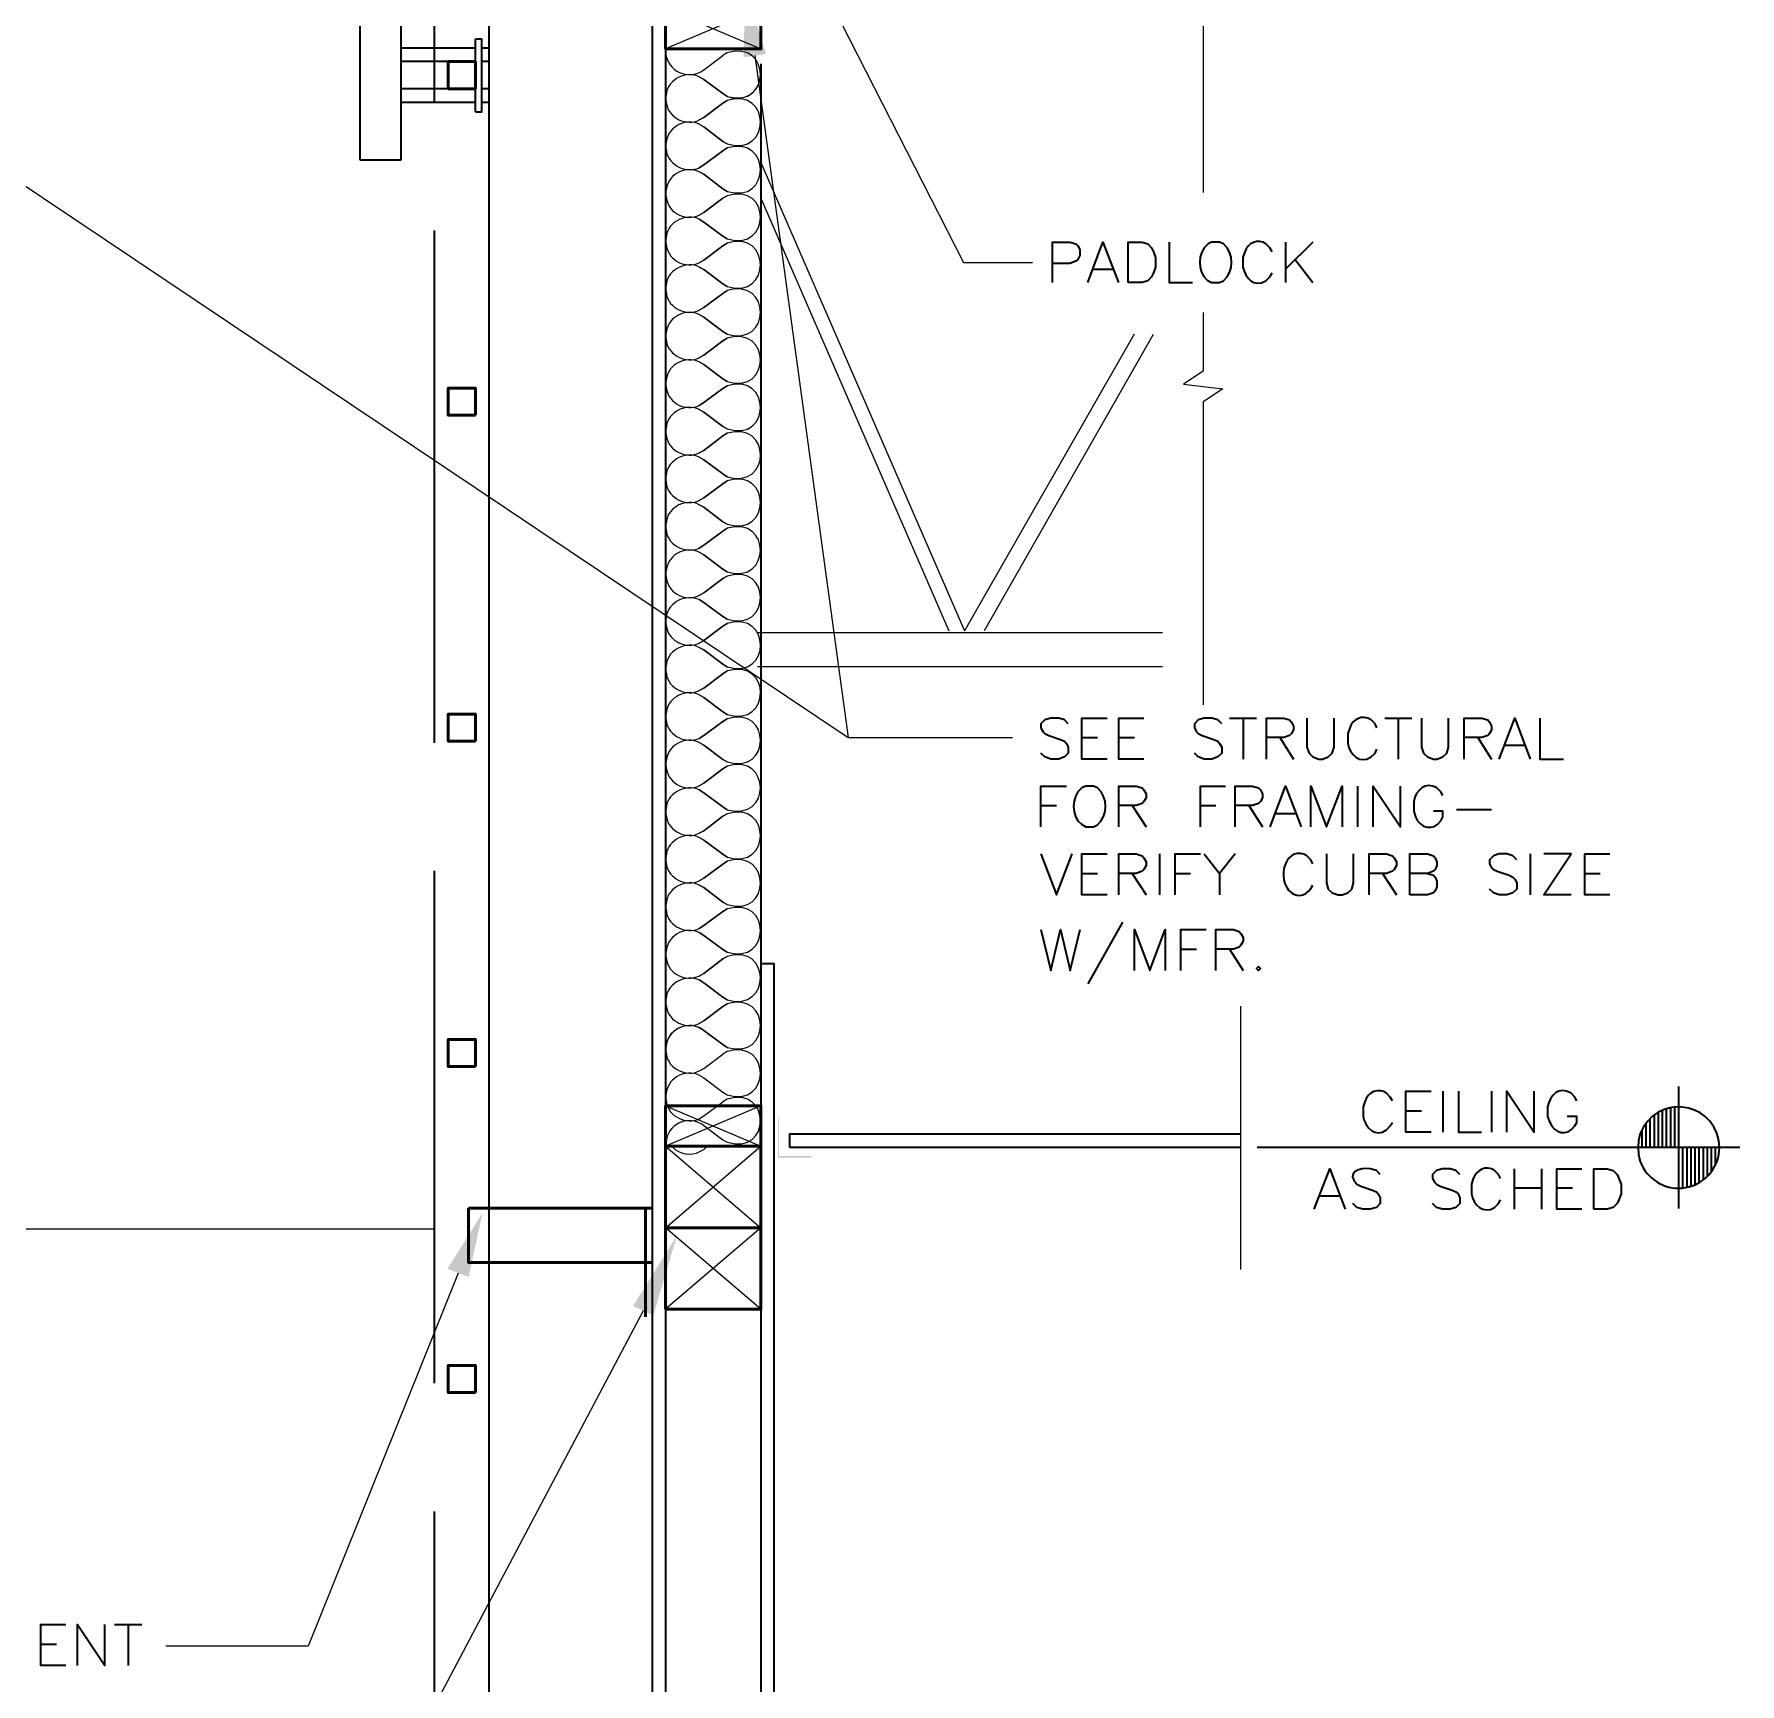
# Model space of a CAD drawing. Header units: inches. Extents: x 5 to 516, y -193 to 129.
# Drawn here: x 165.19 to 180.88, y -62.78 to -47.6 of the extents above; entities that cross this region are included whole.
import ezdxf

# ---------------------------------------------------------------- set-up
doc = ezdxf.new("R2010")
doc.units = ezdxf.units.IN
doc.header["$MEASUREMENT"] = 0
doc.linetypes.add('PDF_IMPORT', pattern=[1, 0.8, -0.2])
doc.layers.add('PDF3_Geometry', color=7, linetype='Continuous')
doc.layers.add('PDF3_Solid Fills', color=7, linetype='Continuous')

msp = doc.modelspace()

# ---------------------------------------------------------------- hatches: boundary and pattern name
at = {"layer": 'PDF3_Solid Fills', "transparency": 33554559}
for points in [[(171.0076609, -57.8284758), (170.9909953, -57.8451414), (170.9910061, -57.8451441), (171.8809491, -57.8451441), (171.8809502, -57.4551691), (171.7476254, -57.455168), (171.7476227, -57.4684999), (171.8642818, -57.4684989), (171.8642835, -57.8284785), (171.8642726, -57.8284758)], [(171.1243255, -57.4684999), (171.1243255, -57.4551675), (170.9910007, -57.455168), (171.0076609, -57.8284769), (171.0076663, -57.4684999)], [(172.0409334, -57.5718258), (172.030934, -57.5718258), (172.0309378, -57.938469), (172.3375848, -57.9384676), (172.337581, -57.9251357), (172.0409334, -57.9251365)]]:
    msp.add_hatch(color=256, dxfattribs=at).paths.add_polyline_path(points)

# ---------------------------------------------------------------- linework, layer by layer
at = {"layer": 'PDF3_Geometry', "lineweight": 35}
for points in [[(168.1878411, -48.7623931), (168.1878411, -40.3795975), (168.5611505, -40.3795975)], [(168.5611625, -40.3795958), (168.5611625, -48.7623914)], [(170.9976653, -42.4694616), (170.9976653, -71.8009144)], [(168.8711334, -44.222679), (169.3711013, -44.222679), (169.3711013, -71.800911)], [(170.9976669, -45.1592916), (170.8743415, -45.1592916), (170.8743415, -71.8009161)], [(169.2477775, -48.3190893), (169.2477775, -47.6491322)], [(169.2477818, -48.3190893), (169.307778, -48.3190893), (169.307778, -47.6491322), (169.2477818, -47.6491322)], [(169.2477775, -47.7324569), (168.5611549, -47.7324569)], [(169.2477775, -47.8557807), (168.5611549, -47.8557807)], [(169.3711013, -47.7324569), (169.307772, -47.7324569)], [(169.3711013, -47.8557807), (169.307772, -47.8557807)], [(171.8742774, -47.8757787), (171.8742774, -71.800911)], [(169.2477775, -48.1057647), (168.5611549, -48.1057647)], [(169.3711013, -48.1057647), (169.307772, -48.1057647)], [(169.2477775, -48.2324249), (168.5611549, -48.2324249)], [(169.3711013, -48.2324249), (169.307772, -48.2324249)], [(168.5611625, -48.7623931), (168.1878531, -48.7623931)], [(174.5574414, -49.8889824), (174.5574414, -49.515673), (174.7174312, -49.515673), (174.7707611, -49.5323386), (174.7907598, -49.5490042), (174.8074254, -49.5856685), (174.8074254, -49.6389984), (174.7907598, -49.6756627), (174.7707611, -49.6923283), (174.7174312, -49.712327), (174.5574414, -49.712327)], [(174.8807578, -49.8889824), (175.0207489, -49.515673), (175.164073, -49.8889824)], [(175.6307097, -49.5156746), (175.6307097, -49.888984), (175.8440294, -49.888984)], [(176.1306652, -49.5323402), (176.0940009, -49.5156746), (176.0206723, -49.5156746), (175.9873411, -49.5323402), (175.9506768, -49.5690045)], [(176.5773043, -49.6056686), (176.5573056, -49.5690042), (176.5206413, -49.5323399)], [(176.7006281, -49.5156746), (176.7006281, -49.888984)], [(176.9506121, -49.5156746), (176.7006281, -49.7656586)], [(176.3273204, -49.6056686), (176.3073216, -49.6589985), (176.3073216, -49.7456596)], [(176.7906289, -49.6756646), (176.9506186, -49.8889843)], [(174.9340856, -49.7656586), (175.1107409, -49.7656586)], [(176.0206723, -49.888984), (176.0940009, -49.888984), (176.1306652, -49.8723184)], [(176.5206413, -49.8723181), (176.5573056, -49.8356538), (176.5773043, -49.7989895)], [(174.7007563, -53.9487264), (174.6674252, -53.9120621), (174.6140952, -53.8953965), (174.5407666, -53.8953965), (174.4874367, -53.9120621), (174.4507724, -53.9487264), (174.4507724, -53.9853907), (174.4707711, -54.0220551), (174.4874367, -54.0387207), (174.524101, -54.0553863), (174.6307608, -54.0920506), (174.6674252, -54.1087162), (174.6840907, -54.1287149), (174.7007563, -54.1620461), (174.7007563, -54.2187091), (174.6674252, -54.2520403), (174.6140952, -54.272039), (174.5407666, -54.272039), (174.4874367, -54.2520403), (174.4507724, -54.2187091)], [(175.0607349, -54.272036), (174.8274165, -54.272036), (174.8274165, -53.8953935), (175.0607349, -53.8953935)], [(175.3973865, -54.272036), (175.1674012, -54.272036), (175.1674012, -53.8953935), (175.3973865, -53.8953935)], [(176.1140094, -53.9487264), (176.0773451, -53.9120621), (176.0240151, -53.8953965), (175.9506865, -53.8953965), (175.8973566, -53.9120621), (175.8640254, -53.9487264), (175.8640254, -53.9853907), (175.880691, -54.0220551), (175.8973566, -54.0387207), (175.9340209, -54.0553863), (176.0406807, -54.0920506), (176.0773451, -54.1087162), (176.0940107, -54.1287149), (176.1140094, -54.1620461), (176.1140094, -54.2187091), (176.0773451, -54.2520403), (176.0240151, -54.272039), (175.9506865, -54.272039), (175.8973566, -54.2520403), (175.8640254, -54.2187091)], [(176.1840054, -53.8953987), (176.4339894, -53.8953987)], [(176.3106656, -53.8953987), (176.3106656, -54.2720412)], [(176.5239766, -54.272036), (176.5239766, -53.8953935), (176.6839663, -53.8953935), (176.7372962, -53.9120591), (176.7539618, -53.9320578), (176.7739606, -53.9687222), (176.7739606, -54.0020534), (176.7539618, -54.0387177), (176.7372962, -54.0553833), (176.6839663, -54.075382), (176.5239766, -54.075382)], [(176.8972844, -53.8953987), (176.8972844, -54.1620482), (176.9172831, -54.2187113), (176.9506143, -54.2520425), (177.0072773, -54.2720412), (177.0406085, -54.2720412), (177.0939384, -54.2520425), (177.1306027, -54.2187113), (177.1472683, -54.1620482), (177.1472683, -53.8953987)], [(177.5405808, -53.9853926), (177.5239152, -53.9487283), (177.4872509, -53.912064)], [(177.6139132, -53.8953987), (177.8638972, -53.8953987)], [(177.737237, -53.8953987), (177.737237, -54.2720412)], [(177.950548, -53.8953987), (177.950548, -54.1620482), (177.9705467, -54.2187113), (178.007211, -54.2520425), (178.0605409, -54.2720412), (178.0938721, -54.2720412), (178.147202, -54.2520425), (178.1838664, -54.2187113), (178.200532, -54.1620482), (178.200532, -53.8953987)], [(178.3438604, -54.272036), (178.3438604, -53.8953935), (178.5071833, -53.8953935), (178.5605132, -53.9120591), (178.5771788, -53.9320578), (178.5938444, -53.9687222), (178.5938444, -54.0020534), (178.5771788, -54.0387177), (178.5605132, -54.0553833), (178.5071833, -54.075382), (178.3438604, -54.075382)], [(178.6671768, -54.272036), (178.810501, -53.8953935), (178.950492, -54.272036)], [(179.0404846, -53.8953987), (179.0404846, -54.2720412), (179.2571374, -54.2720412)], [(174.8274165, -54.0753866), (174.9707407, -54.0753866)], [(175.1674012, -54.0753866), (175.3107254, -54.0753866)], [(176.6473004, -54.0753866), (176.7739589, -54.2720407)], [(177.2905968, -53.9853926), (177.2739312, -54.0387226), (177.2739312, -54.1287168)], [(178.4705206, -54.0753866), (178.593846, -54.2720407)], [(177.4872509, -54.2520422), (177.5239152, -54.218711), (177.5405808, -54.1820467)], [(178.7205046, -54.1453827), (178.8971599, -54.1453827)], [(174.4507724, -54.8953346), (174.4507724, -54.5220252), (174.6840907, -54.5220252)], [(174.9707493, -54.5386856), (174.934085, -54.52202), (174.8640895, -54.52202), (174.8274252, -54.5386856), (174.7907609, -54.5753499)], [(175.1674012, -54.8953346), (175.1674012, -54.5220252), (175.327391, -54.5220252), (175.3807209, -54.5386908), (175.3973865, -54.5553564), (175.4173852, -54.5920207), (175.4173852, -54.628685), (175.3973865, -54.6620162), (175.3807209, -54.6820149), (175.327391, -54.6986805), (175.1674012, -54.6986805)], [(175.9173532, -54.8953346), (175.9173532, -54.5220252), (176.1473384, -54.5220252)], [(176.2373332, -54.8953346), (176.2373332, -54.5220252), (176.3973229, -54.5220252), (176.4506528, -54.5386908), (176.4706516, -54.5553564), (176.4873172, -54.5920207), (176.4873172, -54.628685), (176.4706516, -54.6620162), (176.4506528, -54.6820149), (176.3973229, -54.6986805), (176.2373332, -54.6986805)], [(176.5606496, -54.8953346), (176.7006406, -54.5220252), (176.8439647, -54.8953346)], [(176.9339574, -54.8953346), (176.9339574, -54.5220252), (177.0772815, -54.8953346), (177.2206056, -54.5220252), (177.2206056, -54.8953346)], [(177.3639292, -54.52202), (177.3639292, -54.8953294)], [(177.5072442, -54.8953346), (177.5072442, -54.5220252), (177.7572281, -54.8953346), (177.7572281, -54.5220252)], [(178.1472042, -54.6086844), (178.1305386, -54.5753532), (178.0938743, -54.5386889)], [(174.4507724, -54.6986783), (174.5940965, -54.6986783)], [(175.290725, -54.6986783), (175.4173836, -54.8953324)], [(175.9173532, -54.6986783), (176.0606773, -54.6986783)], [(176.3639934, -54.6986783), (176.4873188, -54.8953324)], [(177.8805546, -54.6620143), (177.8805546, -54.7520085), (177.8972202, -54.8053384)], [(178.1305386, -54.8420028), (178.1472042, -54.8053384), (178.1472042, -54.7520085), (178.0605431, -54.7520085)], [(178.2738644, -54.7353446), (178.5938439, -54.7353446)], [(174.8640895, -54.8953294), (174.934085, -54.8953294), (174.9707493, -54.8786638)], [(176.6139773, -54.772004), (176.7906327, -54.772004)], [(174.4507724, -55.1453185), (174.5940965, -55.5219611), (174.7374207, -55.1453185)], [(175.0607349, -55.5219559), (174.8274165, -55.5219559), (174.8274165, -55.1453134), (175.0607349, -55.1453134)], [(175.1674012, -55.5219559), (175.1674012, -55.1453134), (175.327391, -55.1453134), (175.3807209, -55.161979), (175.3973865, -55.1819777), (175.4173852, -55.218642), (175.4173852, -55.2519732), (175.3973865, -55.2886375), (175.3807209, -55.3053031), (175.327391, -55.3253018), (175.1674012, -55.3253018)], [(175.540709, -55.1453185), (175.540709, -55.5219611)], [(175.6840375, -55.5219559), (175.6840375, -55.1453134), (175.9173559, -55.1453134)], [(175.9506762, -55.1453185), (176.0940004, -55.325307), (176.0940004, -55.5219611)], [(176.2373332, -55.1453185), (176.094009, -55.325307)], [(176.9506121, -55.2353125), (176.9339465, -55.1986482), (176.8972822, -55.1619839)], [(177.0772723, -55.1453185), (177.0772723, -55.4119681), (177.0939379, -55.4686311), (177.1306022, -55.5019623), (177.1839321, -55.5219611), (177.2205964, -55.5219611), (177.2739263, -55.5019623), (177.3105906, -55.4686311), (177.3272562, -55.4119681), (177.3272562, -55.1453185)], [(177.4705847, -55.5219559), (177.4705847, -55.1453134), (177.6305745, -55.1453134), (177.6839044, -55.161979), (177.70057, -55.1819777), (177.7205687, -55.218642), (177.7205687, -55.2519732), (177.70057, -55.2886375), (177.6839044, -55.3053031), (177.6305745, -55.3253018), (177.4705847, -55.3253018)], [(177.8438925, -55.5219559), (177.8438925, -55.1453134), (178.0072154, -55.1453134), (178.0605453, -55.161979), (178.0772109, -55.1819777), (178.0938765, -55.218642), (178.0938765, -55.2519732), (178.0772109, -55.2886375), (178.0605453, -55.3053031), (178.0072154, -55.3253018), (177.8438925, -55.3253018)], [(178.8271601, -55.1986463), (178.7904958, -55.161982), (178.7371659, -55.1453164), (178.6671703, -55.1453164), (178.6138404, -55.161982), (178.5771761, -55.1986463), (178.5771761, -55.2353106), (178.5938417, -55.2719749), (178.6138404, -55.2886405), (178.6471716, -55.3053061), (178.7571646, -55.3419704), (178.7904958, -55.358636), (178.8104945, -55.3786347), (178.8271601, -55.4119659), (178.8271601, -55.468629), (178.7904958, -55.5019602), (178.7371659, -55.5219589), (178.6671703, -55.5219589), (178.6138404, -55.5019602), (178.5771761, -55.468629)], [(178.9504839, -55.1453185), (178.9504839, -55.5219611)], [(179.3271348, -55.5219559), (179.0771508, -55.5219559), (179.3271348, -55.1453134), (179.0771508, -55.1453134)], [(179.6837735, -55.5219559), (179.4537882, -55.5219559), (179.4537882, -55.1453134), (179.6837735, -55.1453134)], [(174.8274165, -55.3253065), (174.9707407, -55.3253065)], [(175.290725, -55.3253065), (175.4173836, -55.5219605)], [(175.6840375, -55.3253065), (175.8273616, -55.3253065)], [(177.5939085, -55.3253065), (177.7205671, -55.5219605)], [(178.0072121, -55.3253065), (178.060542, -55.3419721), (178.0772076, -55.3586377), (178.0938732, -55.395302), (178.0938732, -55.4486319), (178.0772076, -55.4852962), (178.060542, -55.5019618), (178.0072121, -55.5219605), (177.8438892, -55.5219605)], [(179.4537882, -55.3253065), (179.5937792, -55.3253065)], [(174.4507724, -55.8419359), (174.5407666, -56.2185785), (174.6307608, -55.8419359), (174.7207551, -56.2185785), (174.8107493, -55.8419359)], [(175.2007243, -55.7719399), (174.8807448, -56.3419033)], [(175.3107297, -56.2185801), (175.3107297, -55.8419376), (175.4507207, -56.2185801), (175.5940449, -55.8419376), (175.5940449, -56.2185801)], [(175.7373652, -56.2185801), (175.7373652, -55.8419376), (175.9706836, -55.8419376)], [(176.0606816, -56.2185801), (176.0606816, -55.8419376), (176.2206714, -55.8419376), (176.2740013, -55.8586032), (176.2906669, -55.8786019), (176.3106656, -55.9152662), (176.3106656, -55.9485974), (176.2906669, -55.9852617), (176.2740013, -56.0019273), (176.2206714, -56.021926), (176.0606816, -56.021926)], [(171.9976012, -71.8009144), (171.9976012, -56.15525), (171.8742758, -56.15525)], [(175.7373652, -56.0219239), (175.8806894, -56.0219239)], [(176.1840054, -56.0219239), (176.310664, -56.2185779)], [(178.0405514, -57.705152), (177.8072331, -57.705152), (177.8072331, -57.3285095), (178.0405514, -57.3285095)], [(178.1472042, -57.3285078), (178.1472042, -57.7051504)], [(178.2905327, -57.3285078), (178.2905327, -57.7051504), (178.5038524, -57.7051504)], [(178.5938444, -57.3285078), (178.5938444, -57.7051504)], [(178.7371729, -57.705152), (178.7371729, -57.3285095), (178.9871569, -57.705152), (178.9871569, -57.3285095)], [(179.3804626, -57.4185018), (179.3604638, -57.3818375), (179.3271326, -57.3451732)], [(180.3170684, -57.2851824), (180.3170684, -58.4084437)], [(177.8072331, -57.5084958), (177.9505572, -57.5084958)], [(179.1104799, -57.4718317), (179.1104799, -57.5618259), (179.1304786, -57.6151559)], [(179.3604638, -57.648487), (179.3804626, -57.6151559), (179.3804626, -57.5618259), (179.2904683, -57.5618259)], [(180.0537524, -57.8451441), (180.0537524, -57.5784945)], [(180.0937483, -57.8451441), (180.0937483, -57.5451633)], [(180.1304145, -57.8451441), (180.1304145, -57.5218315)], [(180.1670807, -57.8451441), (180.1670807, -57.5018328)], [(180.2037401, -57.8451441), (180.2037401, -57.4885003)], [(180.2437427, -57.8451441), (180.2437427, -57.4785009)], [(180.2804089, -57.8451441), (180.2804089, -57.4718347)], [(172.1409297, -57.8451389), (172.1409297, -57.7218135), (176.2873305, -57.7218135)], [(177.6305794, -57.6851514), (177.6639106, -57.648487), (177.6839093, -57.6151559)], [(179.9804268, -57.8451441), (179.9804268, -57.6818212)], [(180.0170862, -57.8451441), (180.0170862, -57.6218251)], [(176.2873245, -57.8451441), (172.1409238, -57.8451441)], [(179.7537703, -57.8451441), (176.4406495, -57.8451441)], [(180.8803664, -57.8451441), (179.7537719, -57.8451441)], [(179.9437606, -57.8451441), (179.9437606, -57.841811)], [(180.3537346, -57.8451441), (180.3537346, -58.2184535)], [(180.3937304, -57.8451441), (180.3937304, -58.2151204)], [(180.4303966, -57.8451441), (180.4303966, -58.205121)], [(180.467056, -57.8451441), (180.467056, -58.1884554)], [(180.5037222, -57.8451441), (180.5037222, -58.1717898)], [(180.5437248, -57.8451441), (180.5437248, -58.1451249)], [(180.5803843, -57.8451441), (180.5803843, -58.1151268)], [(180.6170505, -57.8451441), (180.6170505, -58.0717962)], [(180.6537167, -57.8451441), (180.6537167, -58.008467)], [(180.6937125, -57.8451441), (180.6937125, -57.841811)], [(176.9639576, -58.4151081), (177.1072817, -58.0417987), (177.2506059, -58.4151081)], [(177.570581, -58.0951281), (177.5372498, -58.0584637), (177.4805868, -58.0417981)], [(178.3038646, -58.0951281), (178.2672003, -58.0584637), (178.2138704, -58.0417981), (178.1438749, -58.0417981), (178.090545, -58.0584637), (178.0538807, -58.0951281), (178.0538807, -58.1317924), (178.0705463, -58.1651236), (178.090545, -58.1851223), (178.1238762, -58.2017879), (178.2338691, -58.2384522), (178.2672003, -58.2551178), (178.287199, -58.2717834), (178.3038646, -58.3084477), (178.3038646, -58.3617776), (178.2672003, -58.3984419), (178.2138704, -58.4151075), (178.1438749, -58.4151075), (178.090545, -58.3984419), (178.0538807, -58.3617776)], [(178.6771724, -58.1317943), (178.6605068, -58.09513), (178.6238425, -58.0584656)], [(178.8038326, -58.0417935), (178.8038326, -58.4151029)], [(179.0538166, -58.0417935), (179.0538166, -58.4151029)], [(179.4271303, -58.4151081), (179.197145, -58.4151081), (179.197145, -58.0417987), (179.4271303, -58.0417987)], [(177.3572614, -58.1851223), (177.3939257, -58.2017879), (177.5005855, -58.2384522), (177.5372498, -58.2551178), (177.5539154, -58.2717834), (177.570581, -58.3084477), (177.570581, -58.3617776), (177.5372498, -58.3984419), (177.4805868, -58.4151075), (177.4105913, -58.4151075), (177.3572614, -58.3984419), (177.3205971, -58.3617776)], [(178.4271884, -58.1317943), (178.4105228, -58.1851242), (178.4105228, -58.2717853)], [(178.8038326, -58.2184519), (179.0538166, -58.2184519)], [(179.197145, -58.2184519), (179.3404692, -58.2184519)], [(177.0172853, -58.2917775), (177.1972738, -58.2917775)], [(178.6238425, -58.3984438), (178.6605068, -58.3617795), (178.6771724, -58.3284483)], [(165.4813556, -62.6115011), (165.2513703, -62.6115011), (165.2513703, -62.2348586), (165.4813556, -62.2348586)], [(165.5880187, -62.6115011), (165.5880187, -62.2348586), (165.8380026, -62.6115011), (165.8380026, -62.2348586)], [(165.9279898, -62.2348637), (166.1779738, -62.2348637)], [(166.05465, -62.2348637), (166.05465, -62.6115063)], [(165.2513703, -62.4148517), (165.3946945, -62.4148517)]]:
    msp.add_lwpolyline(points, dxfattribs=at)
at = {"layer": 'PDF3_Geometry', "lineweight": 15}
for points in [[(175.944017, -43.6660537), (175.944017, -49.0590414)], [(170.9676651, -44.2760135), (173.7374875, -49.7023323), (174.3741133, -49.7023323)], [(171.7476172, -47.3658151), (171.3743078, -45.9892367), (170.9976653, -47.3658151), (171.8742758, -47.7391245)], [(162.4082231, -47.1891568), (172.6775647, -54.0753819)], [(171.8742774, -47.3658151), (170.9976669, -47.7391245)], [(171.0010017, -47.725791), (170.9976686, -47.7724547)], [(171.3476461, -47.9324444), (171.5243015, -47.7991196)], [(171.5642946, -47.7757875), (171.5242971, -47.7991193)], [(171.8176133, -47.7991234), (172.6775582, -54.0753878), (174.1874613, -54.0753878)], [(171.5642946, -48.1757619), (171.5242971, -48.1490969), (171.3476418, -48.0191052), (171.3076444, -47.9957734), (171.3476418, -48.0191052), (171.5242971, -48.1490969), (171.5676277, -48.1757619)], [(171.8576091, -48.0524364), (171.8709416, -48.0024396)], [(171.8742774, -48.782391), (173.7474907, -53.0921148)], [(171.8742774, -49.1123666), (173.6041664, -53.0921114)], [(175.944017, -50.1623006), (175.944017, -50.702266), (175.7606954, -50.8222583), (176.1240055, -50.8655889), (175.944017, -50.9855812), (175.944017, -53.7720693)], [(175.3073933, -50.3622864), (173.7474934, -53.0921114)], [(175.4840449, -50.3656228), (173.927478, -53.0921148)], [(175.5673729, -53.1121101), (171.8442784, -53.1121101)], [(175.5673729, -53.4254242), (171.8442784, -53.4254242)], [(176.2873245, -56.5452261), (176.2873245, -58.7650837)], [(171.3076444, -56.7452124), (171.3476418, -56.7685443), (171.5242971, -56.8985359), (171.5642946, -56.9252009), (171.5242971, -56.8985359), (171.3476418, -56.7685443)], [(176.2873245, -56.7085457), (176.2873245, -58.9684008)], [(170.9976642, -56.9451996), (171.0043305, -56.8952028), (170.9976642, -56.9451996), (171.0043305, -56.9918633)], [(171.5642946, -56.9618677), (171.5242971, -56.9885326)], [(171.3076444, -57.1418537), (171.3476418, -57.1185218), (171.5242971, -56.9885302)], [(171.3076444, -57.1818536), (171.3476418, -57.2051854), (171.5242971, -57.3385102), (171.5642946, -57.361842)], [(171.0043305, -57.3318439), (170.9976642, -57.3818407), (171.0043305, -57.4285044)], [(171.3076444, -57.5818279), (171.3476418, -57.555163), (171.5242971, -57.4251713)], [(171.5642946, -57.4018386), (171.5242971, -57.4251705)], [(170.9976653, -57.461834), (171.8742758, -57.8351434)], [(171.8742774, -57.461834), (170.9976669, -57.8351434)], [(171.3476418, -57.6451564), (171.5242971, -57.775148), (171.5642946, -57.7984799)], [(171.0043305, -57.7718149), (170.9976642, -57.8184786)], [(170.9976653, -57.8351417), (171.8742758, -58.5850937), (170.9976653, -59.3350456)], [(171.8742758, -59.3350456), (170.9976653, -58.5850937), (171.8742758, -57.8351417)], [(171.0543294, -57.8351417), (171.0876606, -57.8684729)], [(171.347644, -57.8651398), (171.3843083, -57.8351417)], [(162.1215661, -58.595096), (168.8711334, -58.595096)], [(169.0877943, -59.0017336), (167.7078827, -62.4348468), (166.4012998, -62.4348468)], [(170.7910135, -59.3483775), (166.79127, -66.9178919), (165.4446897, -66.9178919)]]:
    msp.add_lwpolyline(points, dxfattribs=at)
at = {"layer": 'PDF3_Geometry', "linetype": 'PDF_IMPORT', "lineweight": 35, "ltscale": 5.8925}
msp.add_lwpolyline([(168.8711334, -71.8009144), (168.8711334, -44.2226854)], dxfattribs=at)
at = {"layer": 'PDF3_Geometry', "lineweight": 50}
for points in [[(170.9976653, -47.7391245), (170.9976653, -47.3658151), (171.8742758, -47.3658151), (171.8742758, -47.7391245)], [(169.2477775, -48.1057647), (169.2477775, -47.8557807), (168.9977935, -47.8557807), (168.9977935, -48.1057647)], [(169.2477775, -51.1089088), (169.2477775, -50.8589248), (168.9977935, -50.8589248), (168.9977935, -51.1089088)], [(169.2477775, -54.1087164), (169.2477775, -53.8587325), (168.9977935, -53.8587325), (168.9977935, -54.1087164)], [(169.2477775, -57.1018581), (169.2477775, -56.8518742), (168.9977935, -56.8518742), (168.9977935, -57.1018581)], [(170.9976653, -57.8351434), (170.9976653, -57.461834), (171.8742758, -57.461834), (171.8742758, -57.8351434)], [(170.9976653, -58.5850937), (170.9976653, -57.8351417), (171.8742758, -57.8351417), (171.8742758, -58.5850937)], [(170.9976653, -59.3350456), (170.9976653, -58.5850937), (171.8742758, -58.5850937), (171.8742758, -59.3350456)], [(169.2477775, -60.1016658), (169.2477775, -59.8516818), (168.9977935, -59.8516818), (168.9977935, -60.1016658)]]:
    msp.add_lwpolyline(points, close=True, dxfattribs=at)
at = {"layer": 'PDF3_Geometry', "lineweight": 15}
for points in [[(171.0043305, -48.2424243), (170.9976642, -48.1924275), (171.0043305, -48.1457638), (170.9976642, -48.1924275)], [(171.5242971, -48.2390911), (171.3476418, -48.3690828), (171.3076444, -48.3924146), (171.3476418, -48.3690828)], [(171.5242971, -48.2390936), (171.5642946, -48.2124286)], [(171.3076444, -48.4324145), (171.3476418, -48.4557464), (171.5242971, -48.5890711), (171.5642946, -48.612403), (171.5242971, -48.5890711), (171.3476418, -48.4557464)], [(171.0043305, -48.6790654), (170.9976642, -48.6324017), (171.0043305, -48.5824049), (170.9976642, -48.6324017)], [(171.5242971, -48.6757322), (171.3476418, -48.8057239), (171.3076444, -48.8323889), (171.3476418, -48.8057239)], [(171.5242971, -48.6757314), (171.5642946, -48.6490665)], [(171.3076444, -48.8690524), (171.3476418, -48.8923842), (171.5242971, -49.025709), (171.5642946, -49.0490408), (171.5242971, -49.025709), (171.3476418, -48.8923842)], [(171.0043305, -49.1157032), (170.9976642, -49.0690395), (171.0043305, -49.0190428), (170.9976642, -49.0690395)], [(171.5242971, -49.1123701), (171.3476418, -49.2423618), (171.3076444, -49.2690267), (171.3476418, -49.2423618)], [(171.5242971, -49.1123693), (171.5642946, -49.0890375)], [(171.3076444, -49.3056902), (171.3476418, -49.3323552), (171.5242971, -49.4623469), (171.5642946, -49.4856787), (171.5242971, -49.4623469), (171.3476418, -49.3323552)], [(171.0043305, -49.5556742), (170.9976642, -49.5056774), (171.0043305, -49.4590137), (170.9976642, -49.5056774)], [(171.5242971, -49.549008), (171.3476418, -49.6823327), (171.3076444, -49.7056646), (171.3476418, -49.6823327)], [(171.5242971, -49.5490071), (171.5642946, -49.5256753)], [(171.0043305, -49.9923121), (170.9976642, -49.9423153), (171.0043305, -49.8956516), (170.9976642, -49.9423153)], [(171.3076444, -49.7456612), (171.3476418, -49.768993), (171.5242971, -49.8989847), (171.5642946, -49.9256497), (171.5242971, -49.8989847), (171.3476418, -49.768993)], [(171.5242971, -49.9889789), (171.3476418, -50.1189706), (171.3076444, -50.1423024), (171.3476418, -50.1189706)], [(171.5242971, -49.9889814), (171.5642946, -49.9623164)], [(171.3076444, -50.1823023), (171.3476418, -50.2056342), (171.5242971, -50.3389589), (171.5642946, -50.3622908), (171.5242971, -50.3389589), (171.3476418, -50.2056342)], [(171.0043305, -50.4289532), (170.9976642, -50.3822895), (171.0043305, -50.3322927), (170.9976642, -50.3822895)], [(171.5242971, -50.4256201), (171.3476418, -50.5556117), (171.3076444, -50.5822767), (171.3476418, -50.5556117)], [(171.5242971, -50.4256192), (171.5642946, -50.3989543)], [(171.3076444, -50.6189402), (171.3476418, -50.642272), (171.5242971, -50.7755968), (171.5642946, -50.7989286), (171.5242971, -50.7755968), (171.3476418, -50.642272)], [(171.0043305, -50.865591), (170.9976642, -50.8189274), (171.0043305, -50.7722637), (170.9976642, -50.8189274)], [(171.5242971, -50.8622571), (171.5642946, -50.8389253)], [(171.5242971, -50.8622579), (171.3476418, -50.9922496), (171.3076444, -51.0189145), (171.3476418, -50.9922496)], [(171.3076444, -51.055578), (171.3476418, -51.082243), (171.5242971, -51.2122347), (171.5642946, -51.2355665), (171.5242971, -51.2122347), (171.3476418, -51.082243)], [(171.0043305, -51.305562), (170.9976642, -51.2555652), (171.0043305, -51.2089015), (170.9976642, -51.2555652)], [(171.5242971, -51.2988958), (171.3476418, -51.4322206), (171.3076444, -51.4555524), (171.3476418, -51.4322206)], [(171.5242971, -51.298895), (171.5642946, -51.2755631)], [(171.3076444, -51.495549), (171.3476418, -51.5188809), (171.5242971, -51.6488725), (171.5642946, -51.6755375), (171.5242971, -51.6488725), (171.3476418, -51.5188809)], [(171.0043305, -51.7421999), (170.9976642, -51.6922031), (171.0043305, -51.6455394), (170.9976642, -51.6922031)], [(171.5242971, -51.7388667), (171.3476418, -51.8688584), (171.3076444, -51.8921903), (171.3476418, -51.8688584)], [(171.5242971, -51.7388692), (171.5642946, -51.7122042)], [(171.3076444, -51.9321901), (171.3476418, -51.955522), (171.5242971, -52.0888468), (171.5642946, -52.1121786), (171.5242971, -52.0888468), (171.3476418, -51.955522)], [(171.0043305, -52.178841), (170.9976642, -52.1321773), (171.0043305, -52.0821805), (170.9976642, -52.1321773)], [(171.5242971, -52.1755079), (171.3476418, -52.3054995), (171.3076444, -52.3321645), (171.3476418, -52.3054995)], [(171.5242971, -52.175507), (171.5642946, -52.1488421)], [(171.3076444, -52.368828), (171.3476418, -52.3921598), (171.5242971, -52.5254846), (171.5642946, -52.5488164), (171.5242971, -52.5254846), (171.3476418, -52.3921598)], [(171.0043305, -52.6154788), (170.9976642, -52.5688152), (171.0043305, -52.5221515), (170.9976642, -52.5688152)], [(171.5242971, -52.6121457), (171.3476418, -52.7421374), (171.3076444, -52.7688023), (171.3476418, -52.7421374)], [(171.5242971, -52.6121449), (171.5642946, -52.5888131)], [(171.3076444, -52.8054658), (171.3476418, -52.8321308), (171.5242971, -52.9621225), (171.5642946, -52.9854543), (171.5242971, -52.9621225), (171.3476418, -52.8321308)], [(171.0043305, -53.0554498), (170.9976642, -53.005453), (171.0043305, -52.9587893), (170.9976642, -53.005453)], [(171.5242971, -53.0487828), (171.5642946, -53.0254509)], [(171.5242971, -53.0487836), (171.3476418, -53.1821084), (171.3076444, -53.2054402), (171.3476418, -53.1821084)], [(171.3076444, -53.2454368), (171.3476418, -53.2687687), (171.5242971, -53.3987603), (171.5642946, -53.4254253), (171.5242971, -53.3987603), (171.3476418, -53.2687687)], [(171.0043305, -53.4920877), (170.9976642, -53.4420909), (171.0043305, -53.3954272), (170.9976642, -53.4420909)], [(171.5242971, -53.4887546), (171.3476418, -53.6187462), (171.3076444, -53.6420781), (171.3476418, -53.6187462)], [(171.5242971, -53.488757), (171.5642946, -53.462092)], [(171.3076444, -53.6820779), (171.3476418, -53.7054098), (171.5242971, -53.8387346), (171.5642946, -53.8620664), (171.5242971, -53.8387346), (171.3476418, -53.7054098)], [(171.0043305, -53.9287288), (170.9976642, -53.8820651), (171.0043305, -53.8320683), (170.9976642, -53.8820651)], [(171.5242971, -53.9253957), (171.3476418, -54.0553873), (171.3076444, -54.0820523), (171.3476418, -54.0553873)], [(171.5242971, -53.9253949), (171.5642946, -53.902063)], [(171.3076444, -54.1187158), (171.3476418, -54.1453808), (171.5242971, -54.2753724), (171.5642946, -54.2987043), (171.5242971, -54.2753724), (171.3476418, -54.1453808)], [(171.0043305, -54.3653666), (170.9976642, -54.318703), (171.0043305, -54.2720393), (170.9976642, -54.318703)], [(171.5242971, -54.3620335), (171.3476418, -54.4953583), (171.3076444, -54.5186902), (171.3476418, -54.4953583)], [(171.5242971, -54.3620327), (171.5642946, -54.3387009)], [(171.3076444, -54.5553537), (171.3476418, -54.5820186), (171.5242971, -54.7120103), (171.5642946, -54.7386752), (171.5242971, -54.7120103), (171.3476418, -54.5820186)], [(171.0043305, -54.8053376), (170.9976642, -54.7553408), (171.0043305, -54.7086772), (170.9976642, -54.7553408)], [(171.5242971, -54.7986714), (171.3476418, -54.9319962), (171.3076444, -54.955328), (171.3476418, -54.9319962)], [(171.5242971, -54.7986706), (171.5642946, -54.7753387)], [(171.3076444, -54.9953246), (171.3476418, -55.0186565), (171.5242971, -55.1486481), (171.5642946, -55.1753131), (171.5242971, -55.1486481), (171.3476418, -55.0186565)], [(171.0043305, -55.2419755), (170.9976642, -55.1953118), (171.0043305, -55.145315), (170.9976642, -55.1953118)], [(171.5242971, -55.2386448), (171.5642946, -55.2119798)], [(171.5242971, -55.2386424), (171.3476418, -55.368634), (171.3076444, -55.3919659), (171.3476418, -55.368634)], [(171.3076444, -55.4319657), (171.3476418, -55.4552976), (171.5242971, -55.5886224), (171.5642946, -55.6119542), (171.5242971, -55.5886224), (171.3476418, -55.4552976)], [(171.0043305, -55.6786166), (170.9976642, -55.6319529), (171.0043305, -55.5819561), (170.9976642, -55.6319529)], [(171.5242971, -55.6752835), (171.3476418, -55.8052751), (171.3076444, -55.8319401), (171.3476418, -55.8052751)], [(171.5242971, -55.6752827), (171.5642946, -55.6519508)], [(171.3076444, -55.8686036), (171.3476418, -55.8952686), (171.5242971, -56.0252602), (171.5642946, -56.0485921), (171.5242971, -56.0252602), (171.3476418, -55.8952686)], [(171.0043305, -56.1152545), (170.9976642, -56.0685908), (171.0043305, -56.0219271), (170.9976642, -56.0685908)], [(171.5242971, -56.1119213), (171.3476418, -56.2452461), (171.3076444, -56.268578), (171.3476418, -56.2452461)], [(171.5242971, -56.1119205), (171.5642946, -56.0885887)], [(171.3076444, -56.3052415), (171.3476418, -56.3319064), (171.5242971, -56.4618981), (171.5642946, -56.488563), (171.5242971, -56.4618981), (171.3476418, -56.3319064)], [(171.0043305, -56.5552254), (170.9976642, -56.5052286), (171.0043305, -56.458565), (170.9976642, -56.5052286)], [(171.5242971, -56.5485592), (171.3476418, -56.681884), (171.3076444, -56.7052158), (171.3476418, -56.681884)], [(171.5242971, -56.5485584), (171.5642946, -56.5252265)]]:
    msp.add_lwpolyline(points, close=True, dxfattribs=at)
at = {"layer": 'PDF3_Geometry', "lineweight": 35}
for points in [[(175.2540656, -49.8889824), (175.2540656, -49.515673), (175.3807241, -49.515673), (175.4340541, -49.5323386), (175.4673853, -49.5690029), (175.487384, -49.6056672), (175.5040496, -49.6589971), (175.5040496, -49.7456582), (175.487384, -49.7989881), (175.4673853, -49.8356525), (175.4340541, -49.8723168), (175.3807241, -49.8889824)], [(176.4506442, -56.1819139), (176.4339786, -56.1985795), (176.4506442, -56.2185782), (176.4706429, -56.1985795)], [(179.5371162, -58.4151081), (179.5371162, -58.0417987), (179.6604416, -58.0417987), (179.7137715, -58.0584643), (179.7504358, -58.0951286), (179.7671014, -58.1317929), (179.7871002, -58.1851228), (179.7871002, -58.2717839), (179.7671014, -58.328447), (179.7504358, -58.3617782), (179.7137715, -58.3984425), (179.6604416, -58.4151081)]]:
    msp.add_lwpolyline(points, close=True, dxfattribs=at)
for points in [[(177.6839093, -57.4185018), (177.6639106, -57.3818375), (177.6305794, -57.3451732, 0.5083629243), (177.4339253, -57.4185018), (177.4139266, -57.4718317), (177.4139266, -57.5618259)], [(179.9637593, -57.7184855), (179.9470937, -57.7818148), (179.9437606, -57.8451441), (179.9470937, -57.9118065), (179.9637593, -57.9751358, 0.7632372442), (180.6870463, -57.9118065), (180.6937125, -57.8451441), (180.6870463, -57.7818148)]]:
    msp.add_lwpolyline(points, format="xyb", dxfattribs=at)
at = {"layer": 'PDF3_Geometry', "lineweight": 50}
for points in [[(170.8743415, -58.4051057), (169.1844499, -58.4051057)], [(169.1844542, -58.4051057), (169.1844542, -58.9050737), (170.8743459, -58.9050737)], [(170.8110182, -58.4051057), (170.8110182, -58.9050737), (170.8110182, -59.4050416)]]:
    msp.add_lwpolyline(points, dxfattribs=at)
at = {"layer": 'PDF3_Geometry', "lineweight": 35}
msp.add_ellipse((176.8259091, -55.3329929), major_axis=(0.0030838, 0.1943149), ratio=0.7497252858, start_param=1.056012247, end_param=4.1898887196, dxfattribs=at)
at = {"layer": 'PDF3_Geometry', "lineweight": 15}
for points in [[(171.5642946, -48.1757619), (171.9759904, -48.2956431), (171.9683798, -47.6485734), (171.5642946, -47.7757875)], [(170.9976686, -47.7724547), (171.014723, -47.9492767), (171.2075996, -48.0311047), (171.3476461, -47.9324444)], [(171.3076444, -47.9957734), (171.1906519, -47.9352773), (171.0248847, -48.01455), (171.0043305, -48.1457638)], [(171.3076444, -47.9957734), (171.1906519, -47.9352773), (171.0248847, -48.01455), (171.0043305, -48.1457638)], [(171.5642946, -48.612403), (171.9721573, -48.7379505), (171.9722129, -48.0868811), (171.5642946, -48.2124286)], [(171.5642946, -48.612403), (171.9721573, -48.7379505), (171.9722129, -48.0868811), (171.5642946, -48.2124286)], [(171.5676277, -48.1757619), (171.6867312, -48.2215367), (171.8102788, -48.1737064), (171.8576091, -48.0524364)], [(171.0043305, -48.2424243), (171.0288289, -48.3756935), (171.188152, -48.4520775), (171.3076444, -48.3924146)], [(171.0043305, -48.2424243), (171.0288289, -48.3756935), (171.188152, -48.4520775), (171.3076444, -48.3924146)], [(171.3076444, -48.4324145), (171.1880965, -48.3728072), (171.0288845, -48.4490801), (171.0043305, -48.5824049)], [(171.3076444, -48.4324145), (171.1880965, -48.3728072), (171.0288845, -48.4490801), (171.0043305, -48.5824049)], [(171.5642946, -49.0490408), (171.9683798, -49.1762549), (171.9759904, -48.5291853), (171.5642946, -48.6490665)], [(171.5642946, -49.0490408), (171.9683798, -49.1762549), (171.9759904, -48.5291853), (171.5642946, -48.6490665)], [(171.0043305, -48.6790654), (171.026829, -48.8130012), (171.1869854, -48.8846633), (171.3076444, -48.8323889)], [(171.0043305, -48.6790654), (171.026829, -48.8130012), (171.1869854, -48.8846633), (171.3076444, -48.8323889)], [(171.3076444, -48.8690524), (171.1777638, -48.8135559), (171.0336064, -48.883107), (171.0043305, -49.0190428)], [(171.3076444, -48.8690524), (171.1777638, -48.8135559), (171.0336064, -48.883107), (171.0043305, -49.0190428)], [(171.0043305, -49.1157032), (171.032662, -49.2542499), (171.1782638, -49.3253009), (171.3076444, -49.2690267)], [(171.0043305, -49.1157032), (171.032662, -49.2542499), (171.1782638, -49.3253009), (171.3076444, -49.2690267)], [(171.5642946, -49.4856787), (171.9720462, -49.6143371), (171.9719351, -48.960379), (171.5642946, -49.0890375)], [(171.5642946, -49.4856787), (171.9720462, -49.6143371), (171.9719351, -48.960379), (171.5642946, -49.0890375)], [(171.3076444, -49.3056902), (171.18493, -49.2509715), (171.0266624, -49.3223003), (171.0043305, -49.4590137)], [(171.3076444, -49.3056902), (171.18493, -49.2509715), (171.0266624, -49.3223003), (171.0043305, -49.4590137)], [(171.5642946, -49.9256497), (171.9742683, -50.0484751), (171.9696019, -49.397628), (171.5642946, -49.5256753)], [(171.5642946, -49.9256497), (171.9742683, -50.0484751), (171.9696019, -49.397628), (171.5642946, -49.5256753)], [(171.0043305, -49.5556742), (171.0336064, -49.6916099), (171.1777082, -49.761161), (171.3076444, -49.7056646)], [(171.0043305, -49.5556742), (171.0336064, -49.6916099), (171.1777082, -49.761161), (171.3076444, -49.7056646)], [(171.3076444, -49.7456612), (171.1906519, -49.6851651), (171.0248847, -49.7644378), (171.0043305, -49.8956516)], [(171.3076444, -49.7456612), (171.1906519, -49.6851651), (171.0248847, -49.7644378), (171.0043305, -49.8956516)], [(171.5642946, -50.3622908), (171.9739905, -50.4880605), (171.9708796, -49.8364912), (171.5642946, -49.9623164)], [(171.5642946, -50.3622908), (171.9739905, -50.4880605), (171.9708796, -49.8364912), (171.5642946, -49.9623164)], [(171.0043305, -49.9923121), (171.0248847, -50.1235259), (171.1906519, -50.2027986), (171.3076444, -50.1423024)], [(171.0043305, -49.9923121), (171.0248847, -50.1235259), (171.1906519, -50.2027986), (171.3076444, -50.1423024)], [(171.3076444, -50.1823023), (171.1880965, -50.122695), (171.0288845, -50.1989679), (171.0043305, -50.3322927)], [(171.3076444, -50.1823023), (171.1880965, -50.122695), (171.0288845, -50.1989679), (171.0043305, -50.3322927)], [(171.5642946, -50.7989286), (171.9683798, -50.9261427), (171.9759904, -50.2790731), (171.5642946, -50.3989543)], [(171.5642946, -50.7989286), (171.9683798, -50.9261427), (171.9759904, -50.2790731), (171.5642946, -50.3989543)], [(171.0043305, -50.4289532), (171.026829, -50.562889), (171.1869854, -50.6345511), (171.3076444, -50.5822767)], [(171.0043305, -50.4289532), (171.026829, -50.562889), (171.1869854, -50.6345511), (171.3076444, -50.5822767)], [(171.3076444, -50.6189402), (171.1774305, -50.5627216), (171.0294955, -50.6349392), (171.0043305, -50.7722637)], [(171.3076444, -50.6189402), (171.1774305, -50.5627216), (171.0294955, -50.6349392), (171.0043305, -50.7722637)], [(171.5642946, -51.2355665), (171.9720462, -51.3642249), (171.9719351, -50.7102668), (171.5642946, -50.8389253)], [(171.5642946, -51.2355665), (171.9720462, -51.3642249), (171.9719351, -50.7102668), (171.5642946, -50.8389253)], [(171.0043305, -50.865591), (171.032662, -51.0041377), (171.1782638, -51.0751332), (171.3076444, -51.0189145)], [(171.0043305, -50.865591), (171.032662, -51.0041377), (171.1782638, -51.0751332), (171.3076444, -51.0189145)], [(171.3076444, -51.055578), (171.18493, -51.0008593), (171.0266624, -51.0721881), (171.0043305, -51.2089015)], [(171.3076444, -51.055578), (171.18493, -51.0008593), (171.0266624, -51.0721881), (171.0043305, -51.2089015)], [(171.5642946, -51.6755375), (171.9736572, -51.7988074), (171.9716573, -51.1497379), (171.5642946, -51.2755631)], [(171.5642946, -51.6755375), (171.9736572, -51.7988074), (171.9716573, -51.1497379), (171.5642946, -51.2755631)], [(171.0043305, -51.305562), (171.0288845, -51.4388868), (171.188152, -51.5152152), (171.3076444, -51.4555524)], [(171.0043305, -51.305562), (171.0288845, -51.4388868), (171.188152, -51.5152152), (171.3076444, -51.4555524)], [(171.3076444, -51.495549), (171.1906519, -51.4350529), (171.0248847, -51.5143256), (171.0043305, -51.6455394)], [(171.3076444, -51.495549), (171.1906519, -51.4350529), (171.0248847, -51.5143256), (171.0043305, -51.6455394)], [(171.5642946, -52.1121786), (171.973935, -52.238115), (171.9711574, -51.5864901), (171.5642946, -51.7122042)], [(171.5642946, -52.1121786), (171.973935, -52.238115), (171.9711574, -51.5864901), (171.5642946, -51.7122042)], [(171.0043305, -51.7421999), (171.0248847, -51.8734137), (171.1906519, -51.9526864), (171.3076444, -51.8921903)], [(171.0043305, -51.7421999), (171.0248847, -51.8734137), (171.1906519, -51.9526864), (171.3076444, -51.8921903)], [(171.3076444, -51.9321901), (171.188152, -51.8725273), (171.0288289, -51.9488557), (171.0043305, -52.0821805)], [(171.3076444, -51.9321901), (171.188152, -51.8725273), (171.0288289, -51.9488557), (171.0043305, -52.0821805)], [(171.5642946, -52.5488164), (171.9689353, -52.6755861), (171.9751571, -52.0303497), (171.5642946, -52.1488421)], [(171.5642946, -52.5488164), (171.9689353, -52.6755861), (171.9751571, -52.0303497), (171.5642946, -52.1488421)], [(171.0043305, -52.178841), (171.0250514, -52.3141656), (171.187652, -52.38405), (171.3076444, -52.3321645)], [(171.0043305, -52.178841), (171.0250514, -52.3141656), (171.187652, -52.38405), (171.3076444, -52.3321645)], [(171.3076444, -52.368828), (171.1782082, -52.3126094), (171.032662, -52.3836048), (171.0043305, -52.5221515)], [(171.3076444, -52.368828), (171.1782082, -52.3126094), (171.032662, -52.3836048), (171.0043305, -52.5221515)], [(171.5642946, -52.9854543), (171.9720462, -53.1141127), (171.9719351, -52.4601547), (171.5642946, -52.5888131)], [(171.5642946, -52.9854543), (171.9720462, -53.1141127), (171.9719351, -52.4601547), (171.5642946, -52.5888131)], [(171.0043305, -52.6154788), (171.032662, -52.7540255), (171.1782082, -52.825021), (171.3076444, -52.7688023)], [(171.0043305, -52.6154788), (171.032662, -52.7540255), (171.1782082, -52.825021), (171.3076444, -52.7688023)], [(171.3076444, -52.8054658), (171.187652, -52.7535803), (171.0250514, -52.8234647), (171.0043305, -52.9587893)], [(171.3076444, -52.8054658), (171.187652, -52.7535803), (171.0250514, -52.8234647), (171.0043305, -52.9587893)], [(171.5642946, -53.4254253), (171.9736572, -53.5486952), (171.9716573, -52.8996257), (171.5642946, -53.0254509)], [(171.5642946, -53.4254253), (171.9736572, -53.5486952), (171.9716573, -52.8996257), (171.5642946, -53.0254509)], [(171.0043305, -53.0554498), (171.0288289, -53.1887746), (171.188152, -53.265103), (171.3076444, -53.2054402)], [(171.0043305, -53.0554498), (171.0288289, -53.1887746), (171.188152, -53.265103), (171.3076444, -53.2054402)], [(171.3076444, -53.2454368), (171.1906519, -53.1849407), (171.0248847, -53.2642134), (171.0043305, -53.3954272)], [(171.3076444, -53.2454368), (171.1906519, -53.1849407), (171.0248847, -53.2642134), (171.0043305, -53.3954272)], [(171.5642946, -53.8620664), (171.9716573, -53.9878917), (171.9736572, -53.3388222), (171.5642946, -53.462092)], [(171.5642946, -53.8620664), (171.9716573, -53.9878917), (171.9736572, -53.3388222), (171.5642946, -53.462092)], [(171.0043305, -53.4920877), (171.0248847, -53.6233015), (171.1906519, -53.7025742), (171.3076444, -53.6420781)], [(171.0043305, -53.4920877), (171.0248847, -53.6233015), (171.1906519, -53.7025742), (171.3076444, -53.6420781)], [(171.3076444, -53.6820779), (171.188152, -53.6224151), (171.0288289, -53.6987435), (171.0043305, -53.8320683)], [(171.3076444, -53.6820779), (171.188152, -53.6224151), (171.0288289, -53.6987435), (171.0043305, -53.8320683)], [(171.5642946, -54.2987043), (171.9719351, -54.4273627), (171.9720462, -53.7734046), (171.5642946, -53.902063)], [(171.5642946, -54.2987043), (171.9719351, -54.4273627), (171.9720462, -53.7734046), (171.5642946, -53.902063)], [(171.0043305, -53.9287288), (171.0250514, -54.0640534), (171.187652, -54.1339379), (171.3076444, -54.0820523)], [(171.0043305, -53.9287288), (171.0250514, -54.0640534), (171.187652, -54.1339379), (171.3076444, -54.0820523)], [(171.3076444, -54.1187158), (171.1782082, -54.0624972), (171.032662, -54.1334926), (171.0043305, -54.2720393)], [(171.3076444, -54.1187158), (171.1782082, -54.0624972), (171.032662, -54.1334926), (171.0043305, -54.2720393)], [(171.5642946, -54.7386752), (171.9751571, -54.8571676), (171.9689353, -54.2119312), (171.5642946, -54.3387009)], [(171.5642946, -54.7386752), (171.9751571, -54.8571676), (171.9689353, -54.2119312), (171.5642946, -54.3387009)], [(171.0043305, -54.3653666), (171.032662, -54.5039133), (171.1782082, -54.5749088), (171.3076444, -54.5186902)], [(171.0043305, -54.3653666), (171.032662, -54.5039133), (171.1782082, -54.5749088), (171.3076444, -54.5186902)], [(171.3076444, -54.5553537), (171.187652, -54.5034681), (171.0250514, -54.5733525), (171.0043305, -54.7086772)], [(171.3076444, -54.5553537), (171.187652, -54.5034681), (171.0250514, -54.5733525), (171.0043305, -54.7086772)], [(171.5642946, -55.1753131), (171.9711018, -55.2995274), (171.9732128, -54.6507912), (171.5642946, -54.7753387)], [(171.5642946, -55.1753131), (171.9711018, -55.2995274), (171.9732128, -54.6507912), (171.5642946, -54.7753387)], [(171.0043305, -54.8053376), (171.0288289, -54.9386624), (171.188152, -55.0149909), (171.3076444, -54.955328)], [(171.0043305, -54.8053376), (171.0288289, -54.9386624), (171.188152, -55.0149909), (171.3076444, -54.955328)], [(171.3076444, -54.9953246), (171.1906519, -54.9348285), (171.0248847, -55.0141012), (171.0043305, -55.145315)], [(171.3076444, -54.9953246), (171.1906519, -54.9348285), (171.0248847, -55.0141012), (171.0043305, -55.145315)], [(171.5642946, -55.6119542), (171.9714907, -55.7361129), (171.9735461, -55.0904321), (171.5642946, -55.2119798)], [(171.5642946, -55.6119542), (171.9714907, -55.7361129), (171.9735461, -55.0904321), (171.5642946, -55.2119798)], [(171.0043305, -55.2419755), (171.0248847, -55.3731893), (171.1906519, -55.452462), (171.3076444, -55.3919659)], [(171.0043305, -55.2419755), (171.0248847, -55.3731893), (171.1906519, -55.452462), (171.3076444, -55.3919659)], [(171.3076444, -55.4319657), (171.188152, -55.3723029), (171.0288289, -55.4486313), (171.0043305, -55.5819561)], [(171.3076444, -55.4319657), (171.188152, -55.3723029), (171.0288289, -55.4486313), (171.0043305, -55.5819561)], [(171.5642946, -56.0485921), (171.9717129, -56.1755839), (171.971824, -55.524959), (171.5642946, -55.6519508)], [(171.5642946, -56.0485921), (171.9717129, -56.1755839), (171.971824, -55.524959), (171.5642946, -55.6519508)], [(171.0043305, -55.6786166), (171.0261624, -55.8138302), (171.1863744, -55.8862144), (171.3076444, -55.8319401)], [(171.0043305, -55.6786166), (171.0261624, -55.8138302), (171.1863744, -55.8862144), (171.3076444, -55.8319401)], [(171.3076444, -55.8686036), (171.1782082, -55.812385), (171.032662, -55.8833804), (171.0043305, -56.0219271)], [(171.3076444, -55.8686036), (171.1782082, -55.812385), (171.032662, -55.8833804), (171.0043305, -56.0219271)], [(171.5642946, -56.488563), (171.9759348, -56.6067777), (171.9680465, -55.9629856), (171.5642946, -56.0885887)], [(171.5642946, -56.488563), (171.9759348, -56.6067777), (171.9680465, -55.9629856), (171.5642946, -56.0885887)], [(171.0043305, -56.1152545), (171.0294955, -56.252579), (171.1774305, -56.3247966), (171.3076444, -56.268578)], [(171.0043305, -56.1152545), (171.0294955, -56.252579), (171.1774305, -56.3247966), (171.3076444, -56.268578)], [(171.3076444, -56.3052415), (171.187652, -56.2533559), (171.0250514, -56.3232403), (171.0043305, -56.458565)], [(171.3076444, -56.3052415), (171.187652, -56.2533559), (171.0250514, -56.3232403), (171.0043305, -56.458565)], [(171.5642946, -56.9252009), (171.9711018, -57.0494152), (171.9732128, -56.400679), (171.5642946, -56.5252265)], [(171.5642946, -56.9252009), (171.9711018, -57.0494152), (171.9732128, -56.400679), (171.5642946, -56.5252265)], [(171.0043305, -56.5552254), (171.0288289, -56.6885502), (171.188152, -56.7648787), (171.3076444, -56.7052158)], [(171.0043305, -56.5552254), (171.0288289, -56.6885502), (171.188152, -56.7648787), (171.3076444, -56.7052158)], [(171.3476418, -56.7685443), (171.2268718, -56.6731615), (171.0314954, -56.7434903), (171.0043305, -56.8952028)], [(171.3076444, -56.7452124), (171.1906519, -56.6847163), (171.0248847, -56.763989), (171.0043305, -56.8952028)], [(171.5642946, -57.361842), (171.9680465, -57.4874451), (171.9759348, -56.8437086), (171.5642946, -56.9618677)], [(171.0043305, -56.9918633), (171.0248847, -57.1230771), (171.1906519, -57.2023498), (171.3076444, -57.1418537)], [(171.3076444, -57.1818536), (171.1777638, -57.1263571), (171.0336064, -57.1959082), (171.0043305, -57.3318439)], [(171.5642946, -57.7984799), (171.9717129, -57.9254717), (171.971824, -57.2748468), (171.5642946, -57.4018386)], [(171.0043305, -57.4285044), (171.0266624, -57.5652179), (171.18493, -57.6365466), (171.3076444, -57.5818279)], [(171.3476418, -57.6451564), (171.2225387, -57.5454405), (171.0349396, -57.6154916), (171.0043305, -57.7718149)], [(171.0876606, -57.8684729), (171.1811546, -57.9209696), (171.2549832, -57.9242471), (171.347644, -57.8651398)]]:
    msp.add_open_spline(points, degree=3, dxfattribs=at)
at = {"layer": 'PDF3_Geometry', "lineweight": 35}
for points in [[(175.9506768, -49.5690045), (175.8840699, -49.6691648), (175.9000133, -49.8390983), (176.0206723, -49.888984)], [(176.1306652, -49.8723184), (176.2288811, -49.7873794), (176.2288811, -49.6172792), (176.1306652, -49.5323402)], [(176.5206413, -49.5323399), (176.4475904, -49.480621), (176.3503189, -49.5241738), (176.3273204, -49.6056686)], [(176.3073216, -49.7456596), (176.3313757, -49.8483197), (176.4088707, -49.9390916), (176.5206413, -49.8723181)], [(177.4872509, -53.912064), (177.4046451, -53.8630116), (177.3247613, -53.8995648), (177.2905968, -53.9853926)], [(177.2739312, -54.1287168), (177.2893191, -54.2294325), (177.3870351, -54.3257597), (177.4872509, -54.2520422)], [(174.7907609, -54.5753499), (174.7217098, -54.6737325), (174.741153, -54.8507767), (174.8640895, -54.8953294)], [(174.9707493, -54.8786638), (175.0676876, -54.7946137), (175.0714651, -54.6232913), (174.9707493, -54.5386856)], [(178.0938743, -54.5386889), (177.9887699, -54.4729153), (177.8989424, -54.5593542), (177.8805546, -54.6620143)], [(177.8972202, -54.8053384), (177.9369399, -54.9126649), (178.0617097, -54.9371078), (178.1305386, -54.8420028)], [(176.8972822, -55.1619839), (176.818565, -55.1105983), (176.7328483, -55.1510957), (176.7006281, -55.2353125)], [(179.3271326, -57.3451732), (179.2110845, -57.282455), (179.1366449, -57.3640608), (179.1104799, -57.4718317)], [(180.6870463, -57.7818148), (180.610329, -57.4037835), (180.1059724, -57.3609529), (179.9637593, -57.7184855)], [(177.4139266, -57.5618259), (177.4360918, -57.6622084), (177.5274749, -57.7590355), (177.6305794, -57.6851514)], [(179.1304786, -57.6151559), (179.1698649, -57.7169827), (179.2928015, -57.751036), (179.3604638, -57.648487)], [(177.4805868, -58.0417981), (177.3841485, -58.0272991), (177.2499349, -58.0766848), (177.3572614, -58.1851223)], [(178.6238425, -58.0584656), (178.5450698, -58.0053024), (178.458742, -58.0520216), (178.4271884, -58.1317943)], [(178.4105228, -58.2717853), (178.4236887, -58.3723344), (178.5216268, -58.465884), (178.6238425, -58.3984438)]]:
    msp.add_open_spline(points, degree=3, dxfattribs=at)
at = {"layer": 'PDF3_Solid Fills', "lineweight": 15, "transparency": 33554559}
for points in [[(171.7142942, -47.8157849), (171.7309598, -47.1824922), (171.9209476, -47.7857869)], [(170.9910061, -57.455168), (171.0076717, -57.8284774), (170.9910061, -57.845143)], [(169.3144372, -58.4451016), (169.1844455, -59.0383968), (168.9911246, -58.9617351)], [(171.1043208, -58.6517601), (170.8843349, -59.3917127), (170.6976802, -59.3050516)]]:
    msp.add_solid(points, dxfattribs=at)

doc.saveas('drawing.dxf')
